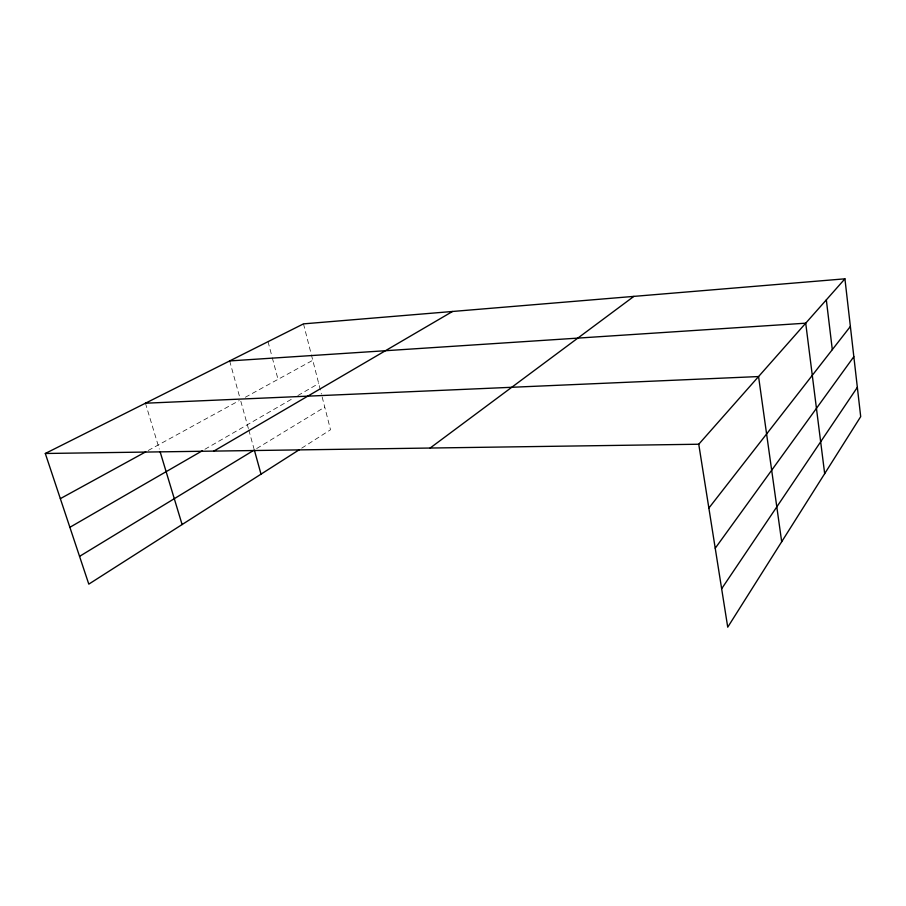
<?xml version="1.0" encoding="UTF-8"?>
<svg xmlns="http://www.w3.org/2000/svg" width="906" height="906" viewBox="0 0 906 906"><rect width="100%" height="100%" fill="white"/><g stroke="black" fill="none" stroke-linecap="round" stroke-linejoin="round"><path stroke-width="0.68" stroke-dasharray="4.53 3.4" d="M301.709 448.164L330.52 429.761L321.732 395.31M256.681 448.549L324.744 407.111M204.915 449.263L292.978 398.368M297.881 395.537L318.708 383.498M148.188 450.497L239.229 400.599M245.311 397.27L312.785 360.294M145.436 403.215L159.297 449.07M229.66 360.928L239.716 397.236M240.826 401.233L248.437 428.731M248.81 430.056L253.952 448.651M268.029 341.675L271.959 356.466M272.31 357.813L278.029 379.342M303.487 323.872L311.064 353.544M311.404 354.892L321.392 393.997"/><path stroke-width="1.36" d="M721.652 588.73L857.348 387.338M715.23 548.243L853.837 356.692M708.866 508.073L850.372 326.466M698.753 444.234L844.924 278.822L860.7 416.624L727.733 627.178L698.753 444.234L45.3 453.487L88.799 584.132L299.41 449.636M430.146 448.028L633.894 296.375M79.558 556.363L254.326 449.976L261.019 474.155M213.839 451.097L452.536 311.471M69.875 527.303L202.491 450.667M60.34 498.651L145.719 451.856M45.3 453.487L303.487 323.872L844.924 278.822M229.66 360.928L805.717 323.182L824.675 473.668M145.436 403.215L758.56 376.556L781.685 541.754M160.102 451.732L182.106 524.551M826.329 299.863L832.308 349.659"/></g></svg>
